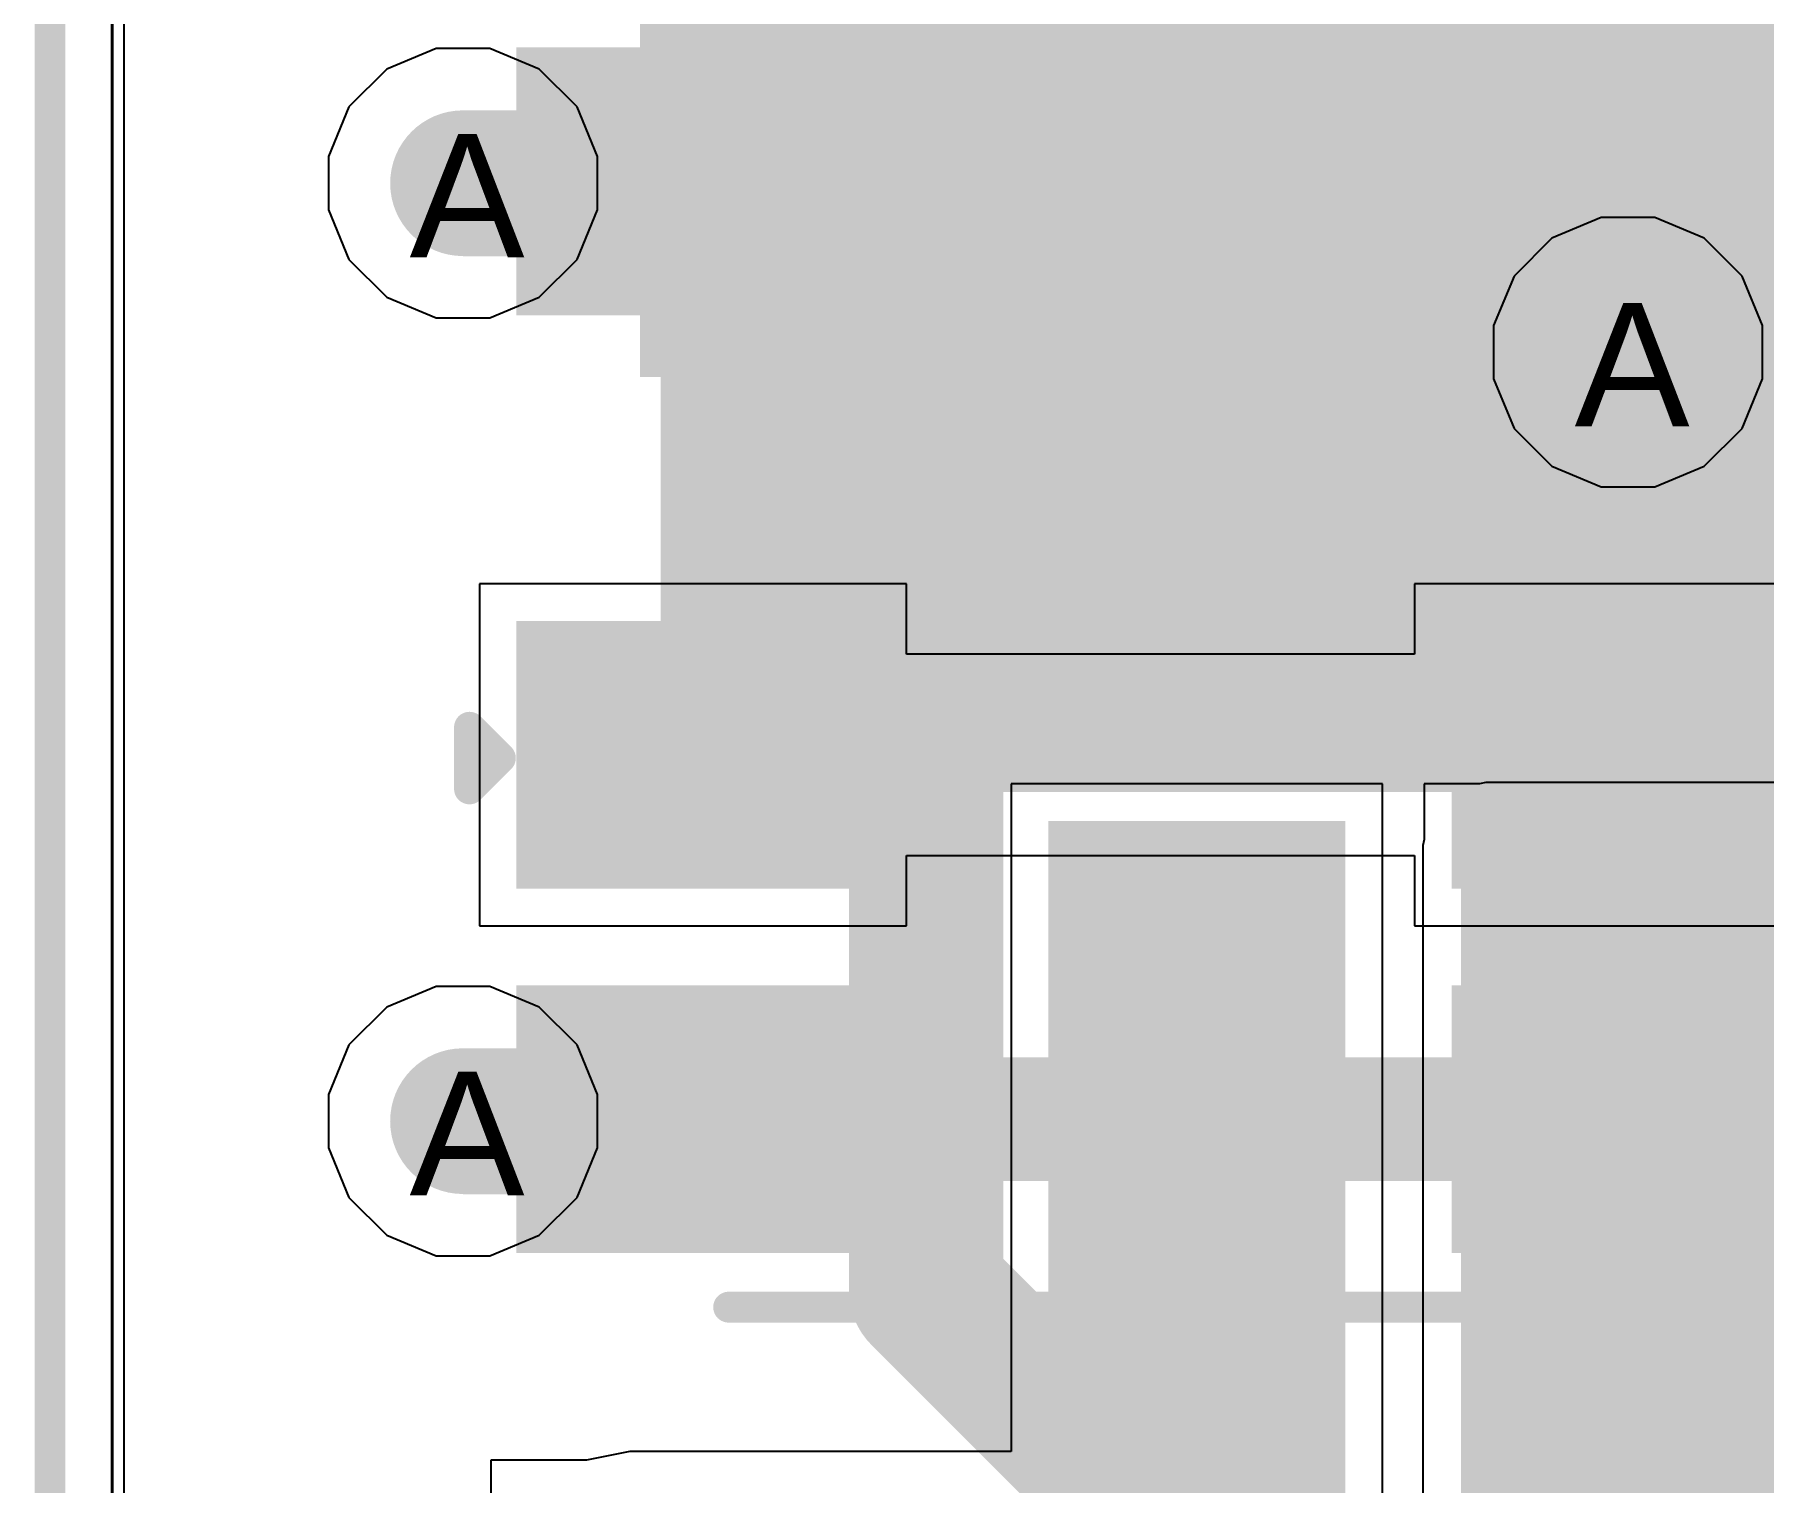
# Model space of a CAD drawing. Header units: inches. Extents: x 0 to 5271, y 0 to 5417.
# Drawn here: x -0.06 to 7.05, y 69.95 to 75.91 of the extents above; entities that cross this region are included whole.
import ezdxf

# ---------------------------------------------------------------- set-up
doc = ezdxf.new("R2010")
doc.units = ezdxf.units.IN
for name, color, linetype in [('Board_Outline', 216, 'Continuous'), ('Bottom Layer', 5, 'Continuous'), ('Bottom Overlay', 54, 'Continuous'), ('Bottom Paste', 16, 'Continuous'), ('Bottom Solder', 6, 'Continuous'), ('Drill Drawing', 1, 'Continuous'), ('L2_GND1', 16, 'Continuous'), ('L3_SIG1', 76, 'Continuous'), ('L4_PWR', 90, 'Continuous'), ('L5_GND2', 156, 'Continuous'), ('L6_SIG2', 130, 'Continuous'), ('L7_GND3', 216, 'Continuous'), ('Top Layer', 1, 'Continuous'), ('Top Overlay', 2, 'Continuous'), ('Top Paste', 8, 'Continuous'), ('Top Solder', 216, 'Continuous'), ('Via Holes', 16, 'Continuous')]:
    doc.layers.add(name, color=color, linetype=linetype)
doc.styles.add('Arial', font='', dxfattribs={"height": 0.2})
doc.styles.get('Arial').set_extended_font_data('Arial')

# ---------------------------------------------------------------- blocks, each defined once
blk = doc.blocks.new('TO_263_5__D2PAK__B_201')
at = {"layer": 'Bottom Layer'}
for points in [[(1.19, 6.7325), (2.21, 6.7325), (2.21, 2.4125), (1.19, 2.4125)], [(2.89, 6.7325), (3.91, 6.7325), (3.91, 2.4125), (2.89, 2.4125)], [(-5.59, 0.3825), (5.59, 0.3825), (5.59, -9.5275), (-5.59, -9.5275)]]:
    blk.add_hatch(color=5, dxfattribs=at).paths.add_polyline_path(points)
at = {"layer": 'Bottom Paste'}
for points in [[(1.19, 6.7325), (2.21, 6.7325), (2.21, 2.4125), (1.19, 2.4125)], [(2.89, 6.7325), (3.91, 6.7325), (3.91, 2.4125), (2.89, 2.4125)], [(-5.59, 0.3825), (5.59, 0.3825), (5.59, -9.5275), (-5.59, -9.5275)]]:
    blk.add_hatch(color=16, dxfattribs=at).paths.add_polyline_path(points)
at = {"layer": 'Bottom Solder'}
for points in [[(1.0884, 6.8341), (2.3116, 6.8341), (2.3116, 2.3109), (1.0884, 2.3109)], [(2.7884, 6.8341), (4.0116, 6.8341), (4.0116, 2.3109), (2.7884, 2.3109)], [(-5.6916, 0.4841), (5.6916, 0.4841), (5.6916, -9.6291), (-5.6916, -9.6291)]]:
    blk.add_hatch(color=6, dxfattribs=at).paths.add_polyline_path(points)
at = {"layer": 'Bottom Overlay'}
for points in [[(5.1562, 1.27, 0.127, 0.127, 0), (4.191, 1.27, 0.127, 0.127, 0)], [(5.1562, 1.27, 0.127, 0.127, 0), (5.1562, 0.6096, 0.127, 0.127, 0)]]:
    blk.add_lwpolyline(points, format="xyseb", dxfattribs=at)
for points in [[(4.1593, 1.27, 0.0635, 0.0635, 1), (4.2228, 1.27, 0.0635, 0.0635, 1)], [(5.1245, 1.27, 0.0635, 0.0635, 1), (5.188, 1.27, 0.0635, 0.0635, 1)], [(5.1245, 1.27, 0.0635, 0.0635, 1), (5.188, 1.27, 0.0635, 0.0635, 1)], [(5.1245, 0.6096, 0.0635, 0.0635, 1), (5.188, 0.6096, 0.0635, 0.0635, 1)]]:
    blk.add_lwpolyline(points, format="xyseb", close=True, dxfattribs=at)
blk = doc.blocks.new('TS_1185EC_C_D_B__382')
at = {"layer": 'Top Layer'}
for points in [[(-2.55, 1.2), (-1.3, 1.2), (-1.3, 0.3), (-2.55, 0.3)], [(1.3, 1.2), (2.55, 1.2), (2.55, 0.3), (1.3, 0.3)], [(-2.55, -0.3), (-1.3, -0.3), (-1.3, -1.2), (-2.55, -1.2)], [(1.3, -0.3), (2.55, -0.3), (2.55, -1.2), (1.3, -1.2)]]:
    blk.add_hatch(color=1, dxfattribs=at).paths.add_polyline_path(points)
at = {"layer": 'Top Paste'}
for points in [[(-2.55, 1.2), (-1.3, 1.2), (-1.3, 0.3), (-2.55, 0.3)], [(1.3, 1.2), (2.55, 1.2), (2.55, 0.3), (1.3, 0.3)], [(-2.55, -0.3), (-1.3, -0.3), (-1.3, -1.2), (-2.55, -1.2)], [(1.3, -0.3), (2.55, -0.3), (2.55, -1.2), (1.3, -1.2)]]:
    blk.add_hatch(color=8, dxfattribs=at).paths.add_polyline_path(points)
at = {"layer": 'Top Solder'}
for points in [[(-2.6516, 1.3016), (-1.1984, 1.3016), (-1.1984, 0.1984), (-2.6516, 0.1984)], [(1.1984, 1.3016), (2.6516, 1.3016), (2.6516, 0.1984), (1.1984, 0.1984)], [(-2.6516, -0.1984), (-1.1984, -0.1984), (-1.1984, -1.3016), (-2.6516, -1.3016)], [(1.1984, -0.1984), (2.6516, -0.1984), (2.6516, -1.3016), (1.1984, -1.3016)]]:
    blk.add_hatch(color=216, dxfattribs=at).paths.add_polyline_path(points)
at = {"layer": 'Top Overlay'}
for points in [[(-1.778, 1.524, 0.127, 0.127, 0), (1.778, 1.524, 0.127, 0.127, 0)], [(-2.8448, 0.6096, 0.127, 0.127, 0), (-2.8448, 0.8636, 0.127, 0.127, 0)], [(-2.8448, 0.8636, 0.127, 0.127, 0), (-2.7178, 0.7366, 0.127, 0.127, 0)], [(-2.8448, 0.6096, 0.127, 0.127, 0), (-2.7178, 0.7366, 0.127, 0.127, 0)], [(-1.778, -1.524, 0.127, 0.127, 0), (1.778, -1.524, 0.127, 0.127, 0)]]:
    blk.add_lwpolyline(points, format="xyseb", dxfattribs=at)
for points in [[(-1.8098, 1.524, 0.0635, 0.0635, 1), (-1.7463, 1.524, 0.0635, 0.0635, 1)], [(1.7462, 1.524, 0.0635, 0.0635, 1), (1.8097, 1.524, 0.0635, 0.0635, 1)], [(-2.8766, 0.8636, 0.0635, 0.0635, 1), (-2.8131, 0.8636, 0.0635, 0.0635, 1)], [(-2.8766, 0.8636, 0.0635, 0.0635, 1), (-2.8131, 0.8636, 0.0635, 0.0635, 1)], [(-2.7496, 0.7366, 0.0635, 0.0635, 1), (-2.6861, 0.7366, 0.0635, 0.0635, 1)], [(-2.7496, 0.7366, 0.0635, 0.0635, 1), (-2.6861, 0.7366, 0.0635, 0.0635, 1)], [(-2.8766, 0.6096, 0.0635, 0.0635, 1), (-2.8131, 0.6096, 0.0635, 0.0635, 1)], [(-2.8766, 0.6096, 0.0635, 0.0635, 1), (-2.8131, 0.6096, 0.0635, 0.0635, 1)], [(-1.8098, -1.524, 0.0635, 0.0635, 1), (-1.7463, -1.524, 0.0635, 0.0635, 1)], [(1.7462, -1.524, 0.0635, 0.0635, 1), (1.8097, -1.524, 0.0635, 0.0635, 1)]]:
    blk.add_lwpolyline(points, format="xyseb", close=True, dxfattribs=at)
blk = doc.blocks.new('TS_1185EC_C_D_B__383')
at = {"layer": 'Top Layer'}
for points in [[(-2.55, 1.2), (-1.3, 1.2), (-1.3, 0.3), (-2.55, 0.3)], [(1.3, 1.2), (2.55, 1.2), (2.55, 0.3), (1.3, 0.3)], [(-2.55, -0.3), (-1.3, -0.3), (-1.3, -1.2), (-2.55, -1.2)], [(1.3, -0.3), (2.55, -0.3), (2.55, -1.2), (1.3, -1.2)]]:
    blk.add_hatch(color=1, dxfattribs=at).paths.add_polyline_path(points)
at = {"layer": 'Top Paste'}
for points in [[(-2.55, 1.2), (-1.3, 1.2), (-1.3, 0.3), (-2.55, 0.3)], [(1.3, 1.2), (2.55, 1.2), (2.55, 0.3), (1.3, 0.3)], [(-2.55, -0.3), (-1.3, -0.3), (-1.3, -1.2), (-2.55, -1.2)], [(1.3, -0.3), (2.55, -0.3), (2.55, -1.2), (1.3, -1.2)]]:
    blk.add_hatch(color=8, dxfattribs=at).paths.add_polyline_path(points)
at = {"layer": 'Top Solder'}
for points in [[(-2.6516, 1.3016), (-1.1984, 1.3016), (-1.1984, 0.1984), (-2.6516, 0.1984)], [(1.1984, 1.3016), (2.6516, 1.3016), (2.6516, 0.1984), (1.1984, 0.1984)], [(-2.6516, -0.1984), (-1.1984, -0.1984), (-1.1984, -1.3016), (-2.6516, -1.3016)], [(1.1984, -0.1984), (2.6516, -0.1984), (2.6516, -1.3016), (1.1984, -1.3016)]]:
    blk.add_hatch(color=216, dxfattribs=at).paths.add_polyline_path(points)
at = {"layer": 'Top Overlay'}
for points in [[(-1.778, 1.524, 0.127, 0.127, 0), (1.778, 1.524, 0.127, 0.127, 0)], [(-2.8448, 0.6096, 0.127, 0.127, 0), (-2.8448, 0.8636, 0.127, 0.127, 0)], [(-2.8448, 0.8636, 0.127, 0.127, 0), (-2.7178, 0.7366, 0.127, 0.127, 0)], [(-2.8448, 0.6096, 0.127, 0.127, 0), (-2.7178, 0.7366, 0.127, 0.127, 0)], [(-1.778, -1.524, 0.127, 0.127, 0), (1.778, -1.524, 0.127, 0.127, 0)]]:
    blk.add_lwpolyline(points, format="xyseb", dxfattribs=at)
for points in [[(-1.8098, 1.524, 0.0635, 0.0635, 1), (-1.7463, 1.524, 0.0635, 0.0635, 1)], [(1.7462, 1.524, 0.0635, 0.0635, 1), (1.8097, 1.524, 0.0635, 0.0635, 1)], [(-2.8766, 0.8636, 0.0635, 0.0635, 1), (-2.8131, 0.8636, 0.0635, 0.0635, 1)], [(-2.8766, 0.8636, 0.0635, 0.0635, 1), (-2.8131, 0.8636, 0.0635, 0.0635, 1)], [(-2.7496, 0.7366, 0.0635, 0.0635, 1), (-2.6861, 0.7366, 0.0635, 0.0635, 1)], [(-2.7496, 0.7366, 0.0635, 0.0635, 1), (-2.6861, 0.7366, 0.0635, 0.0635, 1)], [(-2.8766, 0.6096, 0.0635, 0.0635, 1), (-2.8131, 0.6096, 0.0635, 0.0635, 1)], [(-2.8766, 0.6096, 0.0635, 0.0635, 1), (-2.8131, 0.6096, 0.0635, 0.0635, 1)], [(-1.8098, -1.524, 0.0635, 0.0635, 1), (-1.7463, -1.524, 0.0635, 0.0635, 1)], [(1.7462, -1.524, 0.0635, 0.0635, 1), (1.8097, -1.524, 0.0635, 0.0635, 1)]]:
    blk.add_lwpolyline(points, format="xyseb", close=True, dxfattribs=at)

msp = doc.modelspace()

# ---------------------------------------------------------------- hatches: boundary and pattern name
at = {"layer": 'Bottom Layer'}
h = msp.add_hatch(color=5, dxfattribs=at)
edge = h.paths.add_edge_path()
edge.add_arc((1.7005, 75.2977), 0.3, 0, 360)
for points in [[(2.5146, 73.0463), (13.7287, 73.0463), (13.7287, 75.2856), (2.5146, 75.2856)], [(7.1207, 72.5711), (5.9113, 72.5711), (5.9113, 65.7352), (7.1207, 65.7352)]]:
    msp.add_hatch(color=5, dxfattribs=at).paths.add_polyline_path(points)
h = msp.add_hatch(color=5, dxfattribs=at)
edge = h.paths.add_edge_path()
edge.add_arc((6.497, 74.6019), 0.3, 0, 360)
h = msp.add_hatch(color=5, dxfattribs=at)
edge = h.paths.add_edge_path()
edge.add_arc((1.7004, 71.4362), 0.3, 0, 360)
at = {"layer": 'L2_GND1'}
h = msp.add_hatch(color=16, dxfattribs=at)
edge = h.paths.add_edge_path()
edge.add_arc((1.7005, 75.2977), 0.3, 0, 360)
h = msp.add_hatch(color=16, dxfattribs=at)
edge = h.paths.add_edge_path()
edge.add_arc((6.497, 74.6019), 0.3, 0, 360)
h = msp.add_hatch(color=16, dxfattribs=at)
edge = h.paths.add_edge_path()
edge.add_arc((1.7004, 71.4362), 0.3, 0, 360)
at = {"layer": 'L3_SIG1'}
h = msp.add_hatch(color=76, dxfattribs=at)
edge = h.paths.add_edge_path()
edge.add_arc((1.7005, 75.2977), 0.3, 0, 360)
h = msp.add_hatch(color=76, dxfattribs=at)
edge = h.paths.add_edge_path()
edge.add_arc((6.497, 74.6019), 0.3, 0, 360)
h = msp.add_hatch(color=76, dxfattribs=at)
edge = h.paths.add_edge_path()
edge.add_arc((1.7004, 71.4362), 0.3, 0, 360)
at = {"layer": 'L4_PWR'}
h = msp.add_hatch(color=90, dxfattribs=at)
edge = h.paths.add_edge_path()
edge.add_arc((1.7005, 75.2977), 0.3, 0, 360)
h = msp.add_hatch(color=90, dxfattribs=at)
edge = h.paths.add_edge_path()
edge.add_arc((6.497, 74.6019), 0.3, 0, 360)
h = msp.add_hatch(color=90, dxfattribs=at)
edge = h.paths.add_edge_path()
edge.add_arc((1.7004, 71.4362), 0.3, 0, 360)
at = {"layer": 'L5_GND2'}
h = msp.add_hatch(color=156, dxfattribs=at)
edge = h.paths.add_edge_path()
edge.add_arc((1.7005, 75.2977), 0.3, 0, 360)
h = msp.add_hatch(color=156, dxfattribs=at)
edge = h.paths.add_edge_path()
edge.add_arc((6.497, 74.6019), 0.3, 0, 360)
h = msp.add_hatch(color=156, dxfattribs=at)
edge = h.paths.add_edge_path()
edge.add_arc((1.7004, 71.4362), 0.3, 0, 360)
at = {"layer": 'L6_SIG2'}
h = msp.add_hatch(color=130, dxfattribs=at)
edge = h.paths.add_edge_path()
edge.add_arc((1.7005, 75.2977), 0.3, 0, 360)
h = msp.add_hatch(color=130, dxfattribs=at)
edge = h.paths.add_edge_path()
edge.add_arc((6.497, 74.6019), 0.3, 0, 360)
h = msp.add_hatch(color=130, dxfattribs=at)
edge = h.paths.add_edge_path()
edge.add_arc((1.7004, 71.4362), 0.3, 0, 360)
at = {"layer": 'L7_GND3'}
h = msp.add_hatch(color=216, dxfattribs=at)
edge = h.paths.add_edge_path()
edge.add_arc((1.7005, 75.2977), 0.3, 0, 360)
h = msp.add_hatch(color=216, dxfattribs=at)
edge = h.paths.add_edge_path()
edge.add_arc((6.497, 74.6019), 0.3, 0, 360)
h = msp.add_hatch(color=216, dxfattribs=at)
edge = h.paths.add_edge_path()
edge.add_arc((1.7004, 71.4362), 0.3, 0, 360)
at = {"layer": 'Top Layer'}
h = msp.add_hatch(color=1, dxfattribs=at)
edge = h.paths.add_edge_path()
edge.add_arc((1.7005, 75.2977), 0.3, 0, 360)
for points in [[(1.7004, 75.5978), (1.7004, 74.9967), (2.647, 74.9967), (2.647, 75.5978)], [(1.7004, 71.7363), (1.7004, 71.1352), (2.647, 71.1352), (2.647, 71.7363)]]:
    msp.add_hatch(color=1, dxfattribs=at).paths.add_polyline_path(points)
h = msp.add_hatch(color=1, dxfattribs=at)
edge = h.paths.add_edge_path()
edge.add_arc((6.497, 74.6019), 0.3, 0, 360)
h = msp.add_hatch(color=1, dxfattribs=at)
edge = h.paths.add_edge_path()
edge.add_arc((1.7004, 71.4362), 0.3, 0, 360)
at = {"layer": 'Via Holes'}
h = msp.add_hatch(color=7, dxfattribs=at)
edge = h.paths.add_edge_path()
edge.add_arc((1.7005, 75.2977), 0.15, 0, 360)
h = msp.add_hatch(color=7, dxfattribs=at)
edge = h.paths.add_edge_path()
edge.add_arc((6.497, 74.6019), 0.15, 0, 360)
h = msp.add_hatch(color=7, dxfattribs=at)
edge = h.paths.add_edge_path()
edge.add_arc((1.7004, 71.4362), 0.15, 0, 360)

# ---------------------------------------------------------------- linework, layer by layer
at = {"layer": 'Board_Outline'}
msp.add_lwpolyline([(0, 0, 0.127, 0.127, 0), (0, 110, 0.127, 0.127, 0)], format="xyseb", dxfattribs=at)
at = {"layer": 'Bottom Layer'}
for p, q in [((0.259, 64.4674), (0.259, 84.2519)), ((5.4853, 72.8249), (3.9573, 72.8249)), ((3.9573, 72.8249), (3.9573, 70.0759)), ((5.4853, 67.9969), (5.4853, 72.8249)), ((5.8854, 72.8249), (5.6573, 72.8249)), ((5.6573, 72.8249), (5.6573, 72.596)), ((5.9113, 72.83), (5.8854, 72.8249)), ((7.1207, 72.83), (5.9113, 72.83)), ((5.6573, 72.596), (5.6523, 72.5711)), ((5.6523, 72.5711), (5.6523, 66.8558)), ((2.209, 70.0405), (1.8152, 70.0405)), ((1.8152, 70.0405), (1.8152, 69.0753)), ((2.3867, 70.0759), (2.209, 70.0405)), ((3.9573, 70.0759), (2.3867, 70.0759))]:
    msp.add_line(p, q, dxfattribs=at)
for points in [[(6.4213, 70.4109, 0.635, 0.635, -0.198912), (6.477, 70.2763, 0.635, 0.635, 0)], [(4.4653, 69.5579, 0.508, 0.508, 0), (4.7213, 70.4109, 0.508, 0.508, 0)]]:
    msp.add_lwpolyline(points, format="xyseb", dxfattribs=at)
for points in [[(6.2625, 70.4109, 0.3175, 0.3175, 1), (6.58, 70.4109, 0.3175, 0.3175, 1)], [(4.5943, 70.4109, 0.254, 0.254, 1), (4.8483, 70.4109, 0.254, 0.254, 1)], [(6.3182, 70.2763, 0.3175, 0.3175, 1), (6.6357, 70.2763, 0.3175, 0.3175, 1)]]:
    msp.add_lwpolyline(points, format="xyseb", close=True, dxfattribs=at)
at = {"layer": 'L2_GND1'}
for p, q in [((0.259, 39.836), (0.259, 92.32)), ((1.5903, 75.8517), (1.3867, 75.7674)), ((1.8107, 75.8517), (1.5903, 75.8517)), ((2.0143, 75.7674), (1.8107, 75.8517)), ((1.3867, 75.7674), (1.2308, 75.6115)), ((2.1701, 75.6115), (2.0143, 75.7674)), ((1.2308, 75.6115), (1.1465, 75.4079)), ((2.2545, 75.4079), (2.1701, 75.6115)), ((1.1465, 75.4079), (1.1465, 75.1875)), ((2.2545, 75.1875), (2.2545, 75.4079)), ((1.1465, 75.1875), (1.2308, 74.9839)), ((2.1701, 74.9839), (2.2545, 75.1875)), ((6.3868, 75.1559), (6.1832, 75.0715)), ((6.6072, 75.1559), (6.3868, 75.1559)), ((6.8108, 75.0715), (6.6072, 75.1559)), ((6.1832, 75.0715), (6.0274, 74.9157)), ((6.9667, 74.9157), (6.8108, 75.0715)), ((1.2308, 74.9839), (1.3867, 74.828)), ((2.0143, 74.828), (2.1701, 74.9839)), ((6.0274, 74.9157), (5.943, 74.7121)), ((7.051, 74.7121), (6.9667, 74.9157)), ((1.3867, 74.828), (1.5903, 74.7437)), ((1.8107, 74.7437), (2.0143, 74.828)), ((1.5903, 74.7437), (1.8107, 74.7437)), ((5.943, 74.7121), (5.943, 74.4917)), ((7.051, 74.4917), (7.051, 74.7121)), ((5.943, 74.4917), (6.0274, 74.2881)), ((6.9667, 74.2881), (7.051, 74.4917)), ((6.0274, 74.2881), (6.1832, 74.1322)), ((6.8108, 74.1322), (6.9667, 74.2881)), ((6.1832, 74.1322), (6.3868, 74.0479)), ((6.6072, 74.0479), (6.8108, 74.1322)), ((6.3868, 74.0479), (6.6072, 74.0479)), ((1.5902, 71.9902), (1.3866, 71.9059)), ((1.8106, 71.9902), (1.5902, 71.9902)), ((2.0142, 71.9059), (1.8106, 71.9902)), ((1.3866, 71.9059), (1.2308, 71.75)), ((2.1701, 71.75), (2.0142, 71.9059)), ((1.2308, 71.75), (1.1464, 71.5464)), ((2.2544, 71.5464), (2.1701, 71.75)), ((1.1464, 71.5464), (1.1464, 71.326)), ((2.2544, 71.326), (2.2544, 71.5464)), ((1.1464, 71.326), (1.2308, 71.1224)), ((2.1701, 71.1224), (2.2544, 71.326)), ((1.2308, 71.1224), (1.3866, 70.9666)), ((2.0142, 70.9666), (2.1701, 71.1224)), ((1.3866, 70.9666), (1.5902, 70.8822)), ((1.8106, 70.8822), (2.0142, 70.9666)), ((1.5902, 70.8822), (1.8106, 70.8822))]:
    msp.add_line(p, q, dxfattribs=at)
at = {"layer": 'L3_SIG1'}
for p, q in [((0.3048, 54.3473), (0.3048, 86.2992)), ((1.5903, 75.8517), (1.3867, 75.7674)), ((1.8107, 75.8517), (1.5903, 75.8517)), ((2.0143, 75.7674), (1.8107, 75.8517)), ((1.3867, 75.7674), (1.2308, 75.6115)), ((2.1701, 75.6115), (2.0143, 75.7674)), ((1.2308, 75.6115), (1.1465, 75.4079)), ((2.2545, 75.4079), (2.1701, 75.6115)), ((1.1465, 75.4079), (1.1465, 75.1875)), ((2.2545, 75.1875), (2.2545, 75.4079)), ((1.1465, 75.1875), (1.2308, 74.9839)), ((2.1701, 74.9839), (2.2545, 75.1875)), ((6.3868, 75.1559), (6.1832, 75.0715)), ((6.6072, 75.1559), (6.3868, 75.1559)), ((6.8108, 75.0715), (6.6072, 75.1559)), ((6.1832, 75.0715), (6.0274, 74.9157)), ((6.9667, 74.9157), (6.8108, 75.0715)), ((1.2308, 74.9839), (1.3867, 74.828)), ((2.0143, 74.828), (2.1701, 74.9839)), ((6.0274, 74.9157), (5.943, 74.7121)), ((7.051, 74.7121), (6.9667, 74.9157)), ((1.3867, 74.828), (1.5903, 74.7437)), ((1.8107, 74.7437), (2.0143, 74.828)), ((1.5903, 74.7437), (1.8107, 74.7437)), ((5.943, 74.7121), (5.943, 74.4917)), ((7.051, 74.4917), (7.051, 74.7121)), ((5.943, 74.4917), (6.0274, 74.2881)), ((6.9667, 74.2881), (7.051, 74.4917)), ((6.0274, 74.2881), (6.1832, 74.1322)), ((6.8108, 74.1322), (6.9667, 74.2881)), ((6.1832, 74.1322), (6.3868, 74.0479)), ((6.6072, 74.0479), (6.8108, 74.1322)), ((6.3868, 74.0479), (6.6072, 74.0479)), ((1.5902, 71.9902), (1.3866, 71.9059)), ((1.8106, 71.9902), (1.5902, 71.9902)), ((2.0142, 71.9059), (1.8106, 71.9902)), ((1.3866, 71.9059), (1.2308, 71.75)), ((2.1701, 71.75), (2.0142, 71.9059)), ((1.2308, 71.75), (1.1464, 71.5464)), ((2.2544, 71.5464), (2.1701, 71.75)), ((1.1464, 71.5464), (1.1464, 71.326)), ((2.2544, 71.326), (2.2544, 71.5464)), ((1.1464, 71.326), (1.2308, 71.1224)), ((2.1701, 71.1224), (2.2544, 71.326)), ((1.2308, 71.1224), (1.3866, 70.9666)), ((2.0142, 70.9666), (2.1701, 71.1224)), ((1.3866, 70.9666), (1.5902, 70.8822)), ((1.8106, 70.8822), (2.0142, 70.9666)), ((1.5902, 70.8822), (1.8106, 70.8822))]:
    msp.add_line(p, q, dxfattribs=at)
for points in [[(3.6068, 70.739, 0.635, 0.635, 0), (3.6068, 98.3742, 0.635, 0.635, 0)], [(3.6068, 70.739, 0.635, 0.635, 0), (5.5626, 68.7832, 0.635, 0.635, 0)]]:
    msp.add_lwpolyline(points, format="xyseb", dxfattribs=at)
msp.add_lwpolyline([(3.448, 70.739, 0.3175, 0.3175, 1), (3.7655, 70.739, 0.3175, 0.3175, 1)], format="xyseb", close=True, dxfattribs=at)
msp.add_lwpolyline([(3.448, 70.739, 0.3175, 0.3175, 1), (3.7655, 70.739, 0.3175, 0.3175, 1)], format="xyseb", close=True, dxfattribs=at)
at = {"layer": 'L4_PWR'}
for p, q in [((0.254, 64.1604), (0.254, 98.425)), ((1.5903, 75.8517), (1.3867, 75.7674)), ((1.8107, 75.8517), (1.5903, 75.8517)), ((2.0143, 75.7674), (1.8107, 75.8517)), ((1.3867, 75.7674), (1.2308, 75.6115)), ((2.1701, 75.6115), (2.0143, 75.7674)), ((1.2308, 75.6115), (1.1465, 75.4079)), ((2.2545, 75.4079), (2.1701, 75.6115)), ((1.1465, 75.4079), (1.1465, 75.1875)), ((2.2545, 75.1875), (2.2545, 75.4079)), ((1.1465, 75.1875), (1.2308, 74.9839)), ((2.1701, 74.9839), (2.2545, 75.1875)), ((6.3868, 75.1559), (6.1832, 75.0715)), ((6.6072, 75.1559), (6.3868, 75.1559)), ((6.8108, 75.0715), (6.6072, 75.1559)), ((6.1832, 75.0715), (6.0274, 74.9157)), ((6.9667, 74.9157), (6.8108, 75.0715)), ((1.2308, 74.9839), (1.3867, 74.828)), ((2.0143, 74.828), (2.1701, 74.9839)), ((6.0274, 74.9157), (5.943, 74.7121)), ((7.051, 74.7121), (6.9667, 74.9157)), ((1.3867, 74.828), (1.5903, 74.7437)), ((1.8107, 74.7437), (2.0143, 74.828)), ((1.5903, 74.7437), (1.8107, 74.7437)), ((5.943, 74.7121), (5.943, 74.4917)), ((7.051, 74.4917), (7.051, 74.7121)), ((5.943, 74.4917), (6.0274, 74.2881)), ((6.9667, 74.2881), (7.051, 74.4917)), ((6.0274, 74.2881), (6.1832, 74.1322)), ((6.8108, 74.1322), (6.9667, 74.2881)), ((6.1832, 74.1322), (6.3868, 74.0479)), ((6.6072, 74.0479), (6.8108, 74.1322)), ((6.3868, 74.0479), (6.6072, 74.0479)), ((1.5902, 71.9902), (1.3866, 71.9059)), ((1.8106, 71.9902), (1.5902, 71.9902)), ((2.0142, 71.9059), (1.8106, 71.9902)), ((1.3866, 71.9059), (1.2308, 71.75)), ((2.1701, 71.75), (2.0142, 71.9059)), ((1.2308, 71.75), (1.1464, 71.5464)), ((2.2544, 71.5464), (2.1701, 71.75)), ((1.1464, 71.5464), (1.1464, 71.326)), ((2.2544, 71.326), (2.2544, 71.5464)), ((1.1464, 71.326), (1.2308, 71.1224)), ((2.1701, 71.1224), (2.2544, 71.326)), ((1.2308, 71.1224), (1.3866, 70.9666)), ((2.0142, 70.9666), (2.1701, 71.1224)), ((1.3866, 70.9666), (1.5902, 70.8822)), ((1.8106, 70.8822), (2.0142, 70.9666)), ((1.5902, 70.8822), (1.8106, 70.8822))]:
    msp.add_line(p, q, dxfattribs=at)
at = {"layer": 'L5_GND2'}
msp.add_line((0.259, 54.3122), (0.259, 92.32), dxfattribs=at)
at = {"layer": 'L6_SIG2'}
msp.add_line((0.259, 54.3122), (0.259, 92.32), dxfattribs=at)
at = {"layer": 'L7_GND3'}
msp.add_line((0.259, 54.3122), (0.259, 92.32), dxfattribs=at)
at = {"layer": 'Top Layer'}
for p, q in [((0.259, 67.3803), (0.259, 92.32)), ((3.526, 73.6484), (1.768, 73.6484)), ((1.768, 73.6484), (1.768, 72.2404)), ((3.526, 73.3587), (3.526, 73.6484)), ((7.376, 73.6484), (5.618, 73.6484)), ((5.618, 73.6484), (5.618, 73.3587)), ((5.618, 73.3587), (3.526, 73.3587)), ((3.526, 72.2404), (3.526, 72.53)), ((3.526, 72.53), (5.618, 72.53)), ((5.618, 72.53), (5.618, 72.2404)), ((1.768, 72.2404), (3.526, 72.2404)), ((5.618, 72.2404), (7.376, 72.2404))]:
    msp.add_line(p, q, dxfattribs=at)
for points in [[(2.647, 75.3059, 0.508, 0.508, 0), (5.793, 75.3059, 0.508, 0.508, 0)], [(5.793, 75.3059, 0.508, 0.508, 0), (6.497, 74.6019, 0.508, 0.508, 0)], [(6.5296, 74.6345, 0.508, 0.508, 0), (7.8364, 74.6345, 0.508, 0.508, 0)], [(2.647, 72.9444, 0.3048, 0.3048, 0), (6.497, 72.9444, 0.3048, 0.3048, 0)], [(6.497, 72.9444, 0.3048, 0.3048, 0), (8.1565, 72.9444, 0.3048, 0.3048, 0)], [(2.647, 71.4444, 0.508, 0.508, 0), (6.497, 71.4444, 0.508, 0.508, 0)]]:
    msp.add_lwpolyline(points, format="xyseb", dxfattribs=at)
for points in [[(2.52, 75.3059, 0.254, 0.254, 1), (2.774, 75.3059, 0.254, 0.254, 1)], [(5.666, 75.3059, 0.254, 0.254, 1), (5.92, 75.3059, 0.254, 0.254, 1)], [(5.666, 75.3059, 0.254, 0.254, 1), (5.92, 75.3059, 0.254, 0.254, 1)], [(6.4026, 74.6345, 0.254, 0.254, 1), (6.6566, 74.6345, 0.254, 0.254, 1)], [(6.37, 74.6019, 0.254, 0.254, 1), (6.624, 74.6019, 0.254, 0.254, 1)], [(2.5708, 72.9444, 0.1524, 0.1524, 1), (2.7232, 72.9444, 0.1524, 0.1524, 1)], [(6.4208, 72.9444, 0.1524, 0.1524, 1), (6.5732, 72.9444, 0.1524, 0.1524, 1)], [(6.4208, 72.9444, 0.1524, 0.1524, 1), (6.5732, 72.9444, 0.1524, 0.1524, 1)], [(2.52, 71.4444, 0.254, 0.254, 1), (2.774, 71.4444, 0.254, 0.254, 1)], [(6.37, 71.4444, 0.254, 0.254, 1), (6.624, 71.4444, 0.254, 0.254, 1)]]:
    msp.add_lwpolyline(points, format="xyseb", close=True, dxfattribs=at)

# ---------------------------------------------------------------- block references
at = {"rotation": 180}
msp.add_blockref('TO_263_5__D2PAK__B_201', (8.1213, 74.9834), dxfattribs=at)
for name, p in [('TS_1185EC_C_D_B__382', (4.572, 76.0559)), ('TS_1185EC_C_D_B__383', (4.572, 72.1944))]:
    msp.add_blockref(name, p)

# ---------------------------------------------------------------- texts
at = {"layer": 'Drill Drawing', "style": 'Arial'}
for p in [(1.4804, 74.993), (6.2769, 74.2972), (1.4803, 71.1315)]:
    msp.add_text('A', height=0.508, dxfattribs=at).set_placement(p)

doc.saveas('drawing.dxf')
